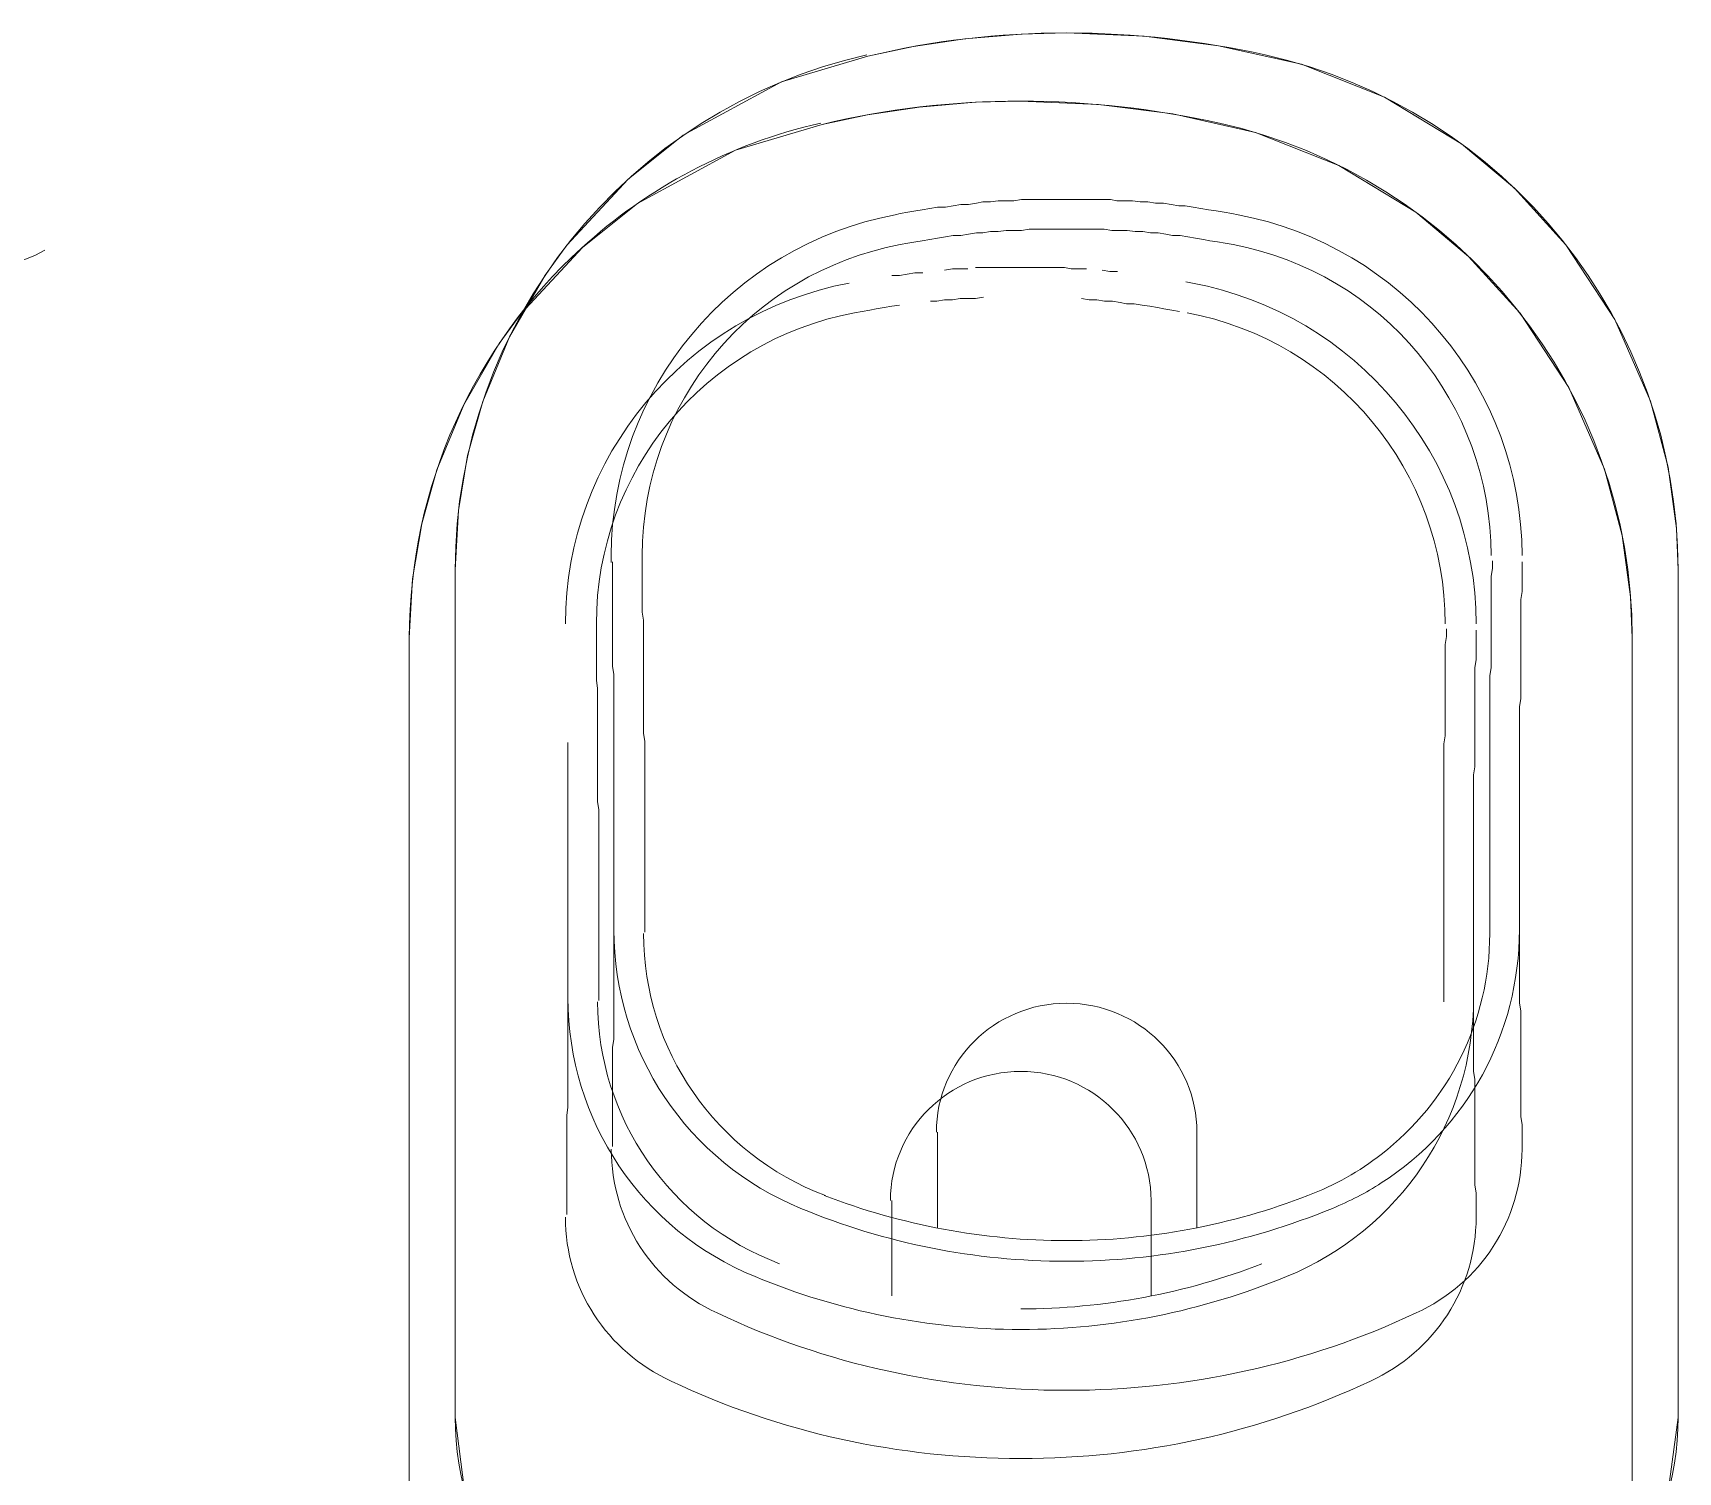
# Model space of a CAD drawing. Extents: x -14.2 to 52.3, y 3.7 to 90.9.
# Drawn here: x 41.79 to 42.33, y 16.828 to 17.3 of the extents above; entities that cross this region are included whole.
import ezdxf

# ---------------------------------------------------------------- set-up
doc = ezdxf.new("R2010")
doc.units = 0
doc.linetypes.add('limpo_PINI-PSG-PE-0102-LAZ-R00$0$IMPORT-IMPORT-DASHDOT', pattern=[1, 0.5, -0.25, 0, -0.25])
doc.layers.add('limpo_PINI-PSG-PE-0102-LAZ-R00$0$0-16', color=7, linetype='limpo_PINI-PSG-PE-0102-LAZ-R00$0$IMPORT-IMPORT-DASHDOT', lineweight=5, true_color=0x999999)
doc.layers.add('limpo_PINI-PSG-PE-0102-LAZ-R00$0$0-8', color=7, linetype='Continuous', lineweight=5, true_color=0x999999)
doc.layers.add('limpo_PINI-PSG-PE-0102-LAZ-R00$0$0-20', color=7, linetype='Continuous', lineweight=5)
doc.layers.add('limpo_PINI-PSG-PE-0102-LAZ-R00$0$LAYOUT_AMB_LAZ_dwg', color=8, linetype='Continuous', lineweight=5)
doc.layers.add('limpo_PINI-PSG-PE-0102-LAZ-R00$0$XR_ARQT', color=7, linetype='Continuous')
doc.layers.add('XR_ARQT', color=7, linetype='Continuous')

# ---------------------------------------------------------------- blocks, each defined once
blk = doc.blocks.new('limpo_PINI-PSG-PE-0102-LAZ-R00$0$LAZ GERAL - PNE_dwg-25011385-009 - PRE - PAV_ LAZER - GERAL')
at = {"layer": 'limpo_PINI-PSG-PE-0102-LAZ-R00$0$0-16'}
blk.add_ellipse((19.84749, -6.92302), major_axis=(-0.17232, 0.72994), ratio=1, dxfattribs=at)
at = {"layer": 'limpo_PINI-PSG-PE-0102-LAZ-R00$0$0-20', "flags": 128}
blk.add_lwpolyline([(20.30422, -8.00872), (20.30119, -7.98474), (20.30119, -7.70661), (20.30227, -7.68723), (20.30528, -7.66918), (20.31022, -7.65146), (20.31903, -7.63016), (20.33071, -7.61003), (20.33788, -7.60015), (20.35798, -7.57847), (20.37605, -7.5641), (20.40823, -7.54658), (20.43666, -7.53812), (20.4516, -7.53497), (20.46845, -7.53245), (20.48696, -7.53088), (20.50181, -7.5305), (20.52732, -7.5316), (20.5517, -7.53472), (20.57888, -7.5408), (20.60619, -7.55157), (20.63148, -7.56694), (20.64881, -7.58145), (20.66568, -7.60004), (20.68171, -7.62449), (20.69341, -7.65129), (20.69922, -7.67302), (20.70198, -7.69312), (20.70251, -7.70661), (20.70251, -7.98474), (20.69914, -8.00984)], dxfattribs=at)
at = {"layer": 'limpo_PINI-PSG-PE-0102-LAZ-R00$0$0-8'}
for points in [[(20.43666, -7.53812), (20.45782, -7.53304), (20.47941, -7.5305), (20.50185, -7.5305)], [(20.56704, -7.5377), (20.64621, -7.55548), (20.70251, -7.62575), (20.70251, -7.70661)], [(20.47941, -7.58554), (20.47941, -7.58554), (20.47687, -7.58596), (20.47687, -7.58596)], [(20.48449, -7.58554), (20.48449, -7.58554), (20.47941, -7.58554), (20.47941, -7.58554)], [(20.48703, -7.58511), (20.48703, -7.58511), (20.48449, -7.58554), (20.48449, -7.58554)], [(20.50185, -7.58511), (20.50185, -7.58511), (20.48703, -7.58511), (20.48703, -7.58511)], [(20.51624, -7.58511), (20.51624, -7.58511), (20.50185, -7.58511), (20.50185, -7.58511)], [(20.51836, -7.58554), (20.51836, -7.58554), (20.51624, -7.58511), (20.51624, -7.58511)], [(20.52344, -7.58554), (20.52344, -7.58554), (20.51836, -7.58554), (20.51836, -7.58554)], [(20.52598, -7.58596), (20.52598, -7.58596), (20.52344, -7.58554), (20.52344, -7.58554)], [(20.44724, -7.58977), (20.44724, -7.58977), (20.44555, -7.59019), (20.44555, -7.59019)], [(20.44978, -7.58935), (20.44978, -7.58935), (20.44724, -7.58977), (20.44724, -7.58977)], [(20.45232, -7.58892), (20.45232, -7.58892), (20.44978, -7.58935), (20.44978, -7.58935)], [(20.45444, -7.5885), (20.45444, -7.5885), (20.45232, -7.58892), (20.45232, -7.58892)], [(20.45698, -7.58808), (20.45698, -7.58808), (20.45444, -7.5885), (20.45444, -7.5885)], [(20.45952, -7.58765), (20.45952, -7.58765), (20.45698, -7.58808), (20.45698, -7.58808)], [(20.46206, -7.58765), (20.46206, -7.58765), (20.45952, -7.58765), (20.45952, -7.58765)], [(20.4646, -7.58723), (20.4646, -7.58723), (20.46206, -7.58765), (20.46206, -7.58765)], [(20.46714, -7.58681), (20.46714, -7.58681), (20.4646, -7.58723), (20.4646, -7.58723)], [(20.46968, -7.58681), (20.46968, -7.58681), (20.46714, -7.58681), (20.46714, -7.58681)], [(20.47222, -7.58638), (20.47222, -7.58638), (20.46968, -7.58681), (20.46968, -7.58681)], [(20.47433, -7.58596), (20.47433, -7.58596), (20.47222, -7.58638), (20.47222, -7.58638)], [(20.47687, -7.58596), (20.47687, -7.58596), (20.47433, -7.58596), (20.47433, -7.58596)], [(20.52852, -7.58596), (20.52852, -7.58596), (20.52598, -7.58596), (20.52598, -7.58596)], [(20.53106, -7.58638), (20.53106, -7.58638), (20.52852, -7.58596), (20.52852, -7.58596)], [(20.5336, -7.58638), (20.5336, -7.58638), (20.53106, -7.58638), (20.53106, -7.58638)], [(20.53614, -7.58681), (20.53614, -7.58681), (20.5336, -7.58638), (20.5336, -7.58638)], [(20.53868, -7.58723), (20.53868, -7.58723), (20.53614, -7.58681), (20.53614, -7.58681)], [(20.5408, -7.58723), (20.5408, -7.58723), (20.53868, -7.58723), (20.53868, -7.58723)], [(20.54334, -7.58765), (20.54334, -7.58765), (20.5408, -7.58723), (20.5408, -7.58723)], [(20.54588, -7.58808), (20.54588, -7.58808), (20.54334, -7.58765), (20.54334, -7.58765)], [(20.54842, -7.5885), (20.54842, -7.5885), (20.54588, -7.58808), (20.54588, -7.58808)], [(20.55096, -7.58892), (20.55096, -7.58892), (20.54842, -7.5885), (20.54842, -7.5885)], [(20.5535, -7.58935), (20.5535, -7.58935), (20.55096, -7.58892), (20.55096, -7.58892)], [(20.55604, -7.58977), (20.55604, -7.58977), (20.5535, -7.58935), (20.5535, -7.58935)], [(20.55815, -7.59019), (20.55815, -7.59019), (20.55604, -7.58977), (20.55604, -7.58977)], [(20.55815, -7.59019), (20.61192, -7.60035), (20.65129, -7.64734), (20.65129, -7.70195)], [(20.47222, -7.59612), (20.47222, -7.59612), (20.46968, -7.59654), (20.46968, -7.59654)], [(20.47433, -7.59612), (20.47433, -7.59612), (20.47222, -7.59612), (20.47222, -7.59612)], [(20.47687, -7.5957), (20.47687, -7.5957), (20.47433, -7.59612), (20.47433, -7.59612)], [(20.47941, -7.5957), (20.47941, -7.5957), (20.47687, -7.5957), (20.47687, -7.5957)], [(20.48195, -7.59527), (20.48195, -7.59527), (20.47941, -7.5957), (20.47941, -7.5957)], [(20.48703, -7.59527), (20.48703, -7.59527), (20.48195, -7.59527), (20.48195, -7.59527)], [(20.48957, -7.59485), (20.48957, -7.59485), (20.48703, -7.59527), (20.48703, -7.59527)], [(20.50185, -7.59485), (20.50185, -7.59485), (20.48957, -7.59485), (20.48957, -7.59485)], [(20.51413, -7.59485), (20.51413, -7.59485), (20.50185, -7.59485), (20.50185, -7.59485)], [(20.51667, -7.59527), (20.51667, -7.59527), (20.51413, -7.59485), (20.51413, -7.59485)], [(20.52175, -7.59527), (20.52175, -7.59527), (20.51667, -7.59527), (20.51667, -7.59527)], [(20.52429, -7.5957), (20.52429, -7.5957), (20.52175, -7.59527), (20.52175, -7.59527)], [(20.52683, -7.5957), (20.52683, -7.5957), (20.52429, -7.5957), (20.52429, -7.5957)], [(20.52937, -7.59612), (20.52937, -7.59612), (20.52683, -7.5957), (20.52683, -7.5957)], [(20.53191, -7.59612), (20.53191, -7.59612), (20.52937, -7.59612), (20.52937, -7.59612)], [(20.53445, -7.59654), (20.53445, -7.59654), (20.53191, -7.59612), (20.53191, -7.59612)], [(20.44978, -7.59951), (20.44978, -7.59951), (20.44724, -7.59993), (20.44724, -7.59993)], [(20.45232, -7.59908), (20.45232, -7.59908), (20.44978, -7.59951), (20.44978, -7.59951)], [(20.45444, -7.59866), (20.45444, -7.59866), (20.45232, -7.59908), (20.45232, -7.59908)], [(20.45698, -7.59824), (20.45698, -7.59824), (20.45444, -7.59866), (20.45444, -7.59866)], [(20.45952, -7.59781), (20.45952, -7.59781), (20.45698, -7.59824), (20.45698, -7.59824)], [(20.46206, -7.59739), (20.46206, -7.59739), (20.45952, -7.59781), (20.45952, -7.59781)], [(20.4646, -7.59697), (20.4646, -7.59697), (20.46206, -7.59739), (20.46206, -7.59739)], [(20.46714, -7.59697), (20.46714, -7.59697), (20.4646, -7.59697), (20.4646, -7.59697)], [(20.46968, -7.59654), (20.46968, -7.59654), (20.46714, -7.59697), (20.46714, -7.59697)], [(20.53656, -7.59697), (20.53656, -7.59697), (20.53445, -7.59654), (20.53445, -7.59654)], [(20.5391, -7.59697), (20.5391, -7.59697), (20.53656, -7.59697), (20.53656, -7.59697)], [(20.54164, -7.59739), (20.54164, -7.59739), (20.5391, -7.59697), (20.5391, -7.59697)], [(20.54418, -7.59781), (20.54418, -7.59781), (20.54164, -7.59739), (20.54164, -7.59739)], [(20.54672, -7.59824), (20.54672, -7.59824), (20.54418, -7.59781), (20.54418, -7.59781)], [(20.54884, -7.59866), (20.54884, -7.59866), (20.54672, -7.59824), (20.54672, -7.59824)], [(20.55138, -7.59908), (20.55138, -7.59908), (20.54884, -7.59866), (20.54884, -7.59866)], [(20.55392, -7.59951), (20.55392, -7.59951), (20.55138, -7.59908), (20.55138, -7.59908)], [(20.55646, -7.59993), (20.55646, -7.59993), (20.55392, -7.59951), (20.55392, -7.59951)], [(20.55646, -7.59993), (20.60557, -7.60924), (20.64113, -7.652), (20.64113, -7.70195)], [(20.35241, -7.70407), (20.35241, -7.70449), (20.35241, -7.70407), (20.35241, -7.70195)], [(20.35284, -7.73836), (20.35284, -7.73836), (20.35284, -7.70407), (20.35284, -7.70407)], [(20.36257, -7.70365), (20.36257, -7.70449), (20.36257, -7.70365), (20.36257, -7.70195)], [(20.36257, -7.72058), (20.36257, -7.72058), (20.36257, -7.70365), (20.36257, -7.70365)], [(20.64155, -7.70365), (20.64155, -7.70365), (20.64155, -7.70619), (20.64155, -7.70619)], [(20.65129, -7.70407), (20.65129, -7.70407), (20.65129, -7.71381), (20.65129, -7.71381)], [(20.30119, -7.70703), (20.30119, -7.70957), (20.30119, -7.70957), (20.30119, -7.70661)], [(20.30119, -7.70661), (20.30119, -7.70661), (20.30119, -7.98474), (20.30119, -7.98474)], [(20.64155, -7.70619), (20.64155, -7.70619), (20.64113, -7.70873), (20.64113, -7.70873)], [(20.64113, -7.70873), (20.64113, -7.70873), (20.64113, -7.73878), (20.64113, -7.73878)], [(20.70251, -7.70661), (20.70251, -7.70661), (20.70251, -7.98474), (20.70251, -7.98474)], [(20.65129, -7.71381), (20.65129, -7.71381), (20.65086, -7.71635), (20.65086, -7.71635)], [(20.65086, -7.71635), (20.65086, -7.71635), (20.65086, -7.74894), (20.65086, -7.74894)], [(20.363, -7.72312), (20.363, -7.72312), (20.36257, -7.72058), (20.36257, -7.72058)], [(20.363, -7.76037), (20.363, -7.76037), (20.363, -7.72312), (20.363, -7.72312)], [(20.35326, -7.7409), (20.35326, -7.7409), (20.35284, -7.73836), (20.35284, -7.73836)], [(20.35326, -7.8607), (20.35326, -7.8607), (20.35326, -7.7409), (20.35326, -7.7409)], [(20.64113, -7.73878), (20.64113, -7.73878), (20.6407, -7.74132), (20.6407, -7.74132)], [(20.6407, -7.74132), (20.6407, -7.74132), (20.6407, -7.82557), (20.6407, -7.82557)], [(20.65086, -7.74894), (20.65086, -7.74894), (20.65044, -7.75148), (20.65044, -7.75148)], [(20.65044, -7.75148), (20.65044, -7.75148), (20.65044, -7.84885), (20.65044, -7.84885)], [(20.36342, -7.76291), (20.36342, -7.76291), (20.363, -7.76037), (20.363, -7.76037)], [(20.36342, -7.82557), (20.36342, -7.82557), (20.36342, -7.76291), (20.36342, -7.76291)], [(20.65044, -7.8243), (20.65044, -7.82303), (20.65044, -7.82303), (20.65044, -7.82472)], [(20.41464, -7.91616), (20.37739, -7.90092), (20.35326, -7.86494), (20.35326, -7.82472)], [(20.42269, -7.91193), (20.3867, -7.89838), (20.363, -7.86409), (20.363, -7.82599)], [(20.6407, -7.82557), (20.6407, -7.8243), (20.6407, -7.8243), (20.6407, -7.82599)], [(20.45909, -7.89118), (20.45909, -7.8679), (20.47814, -7.84885), (20.50185, -7.84885)], [(20.65044, -7.84885), (20.65044, -7.84885), (20.65086, -7.85139), (20.65086, -7.85139)], [(20.65086, -7.85139), (20.65086, -7.85139), (20.65086, -7.8861), (20.65086, -7.8861)], [(20.35284, -7.86324), (20.35284, -7.86324), (20.35326, -7.8607), (20.35326, -7.8607)], [(20.35284, -7.89584), (20.35284, -7.89584), (20.35284, -7.86324), (20.35284, -7.86324)], [(20.65086, -7.8861), (20.65086, -7.8861), (20.65129, -7.88864), (20.65129, -7.88864)], [(20.45952, -7.92251), (20.45952, -7.92251), (20.45952, -7.89118), (20.45952, -7.89118)], [(20.54461, -7.92251), (20.54461, -7.92251), (20.54461, -7.89118), (20.54461, -7.89118)], [(20.65129, -7.88864), (20.65129, -7.88864), (20.65129, -7.89584), (20.65129, -7.89584)], [(20.38713, -7.95045), (20.36596, -7.94071), (20.35241, -7.91997), (20.35241, -7.89669)], [(20.60512, -7.89845), (20.59794, -7.90403), (20.58984, -7.9086), (20.58101, -7.91193)], [(20.65129, -7.89584), (20.65129, -7.89542), (20.65129, -7.89584), (20.65129, -7.89669)], [(20.60512, -7.90781), (20.6001, -7.91104), (20.59473, -7.91384), (20.58906, -7.91616)], [(20.50185, -7.92674), (20.47476, -7.92674), (20.44766, -7.92166), (20.42226, -7.91193)], [(20.58101, -7.91193), (20.55604, -7.92166), (20.52894, -7.92674), (20.50185, -7.92674)], [(20.50185, -7.93352), (20.47179, -7.93352), (20.44216, -7.92759), (20.41464, -7.91616)], [(20.58906, -7.91616), (20.56112, -7.92759), (20.53191, -7.93352), (20.50185, -7.93352)], [(20.50185, -7.97585), (20.46206, -7.97585), (20.42269, -7.96738), (20.38713, -7.95045)], [(20.61657, -7.95045), (20.58059, -7.96738), (20.54164, -7.97585), (20.50185, -7.97585)], [(20.36511, -8.07449), (20.32701, -8.06136), (20.30119, -8.02538), (20.30119, -7.98474)]]:
    blk.add_open_spline(points, degree=3, dxfattribs=at)
for points, knots in [([(20.50185, -7.5305), (20.50185, -7.5305), (20.52429, -7.5305), (20.54588, -7.53304), (20.56704, -7.5377)], [0.3333333, 0.3333333, 0.3333333, 0.3333333, 0.3333333, 1, 1, 1, 1]), ([(20.30119, -7.70661), (20.30119, -7.70661), (20.30119, -7.62575), (20.35749, -7.55548), (20.43623, -7.5377)], [0.3333333, 0.3333333, 0.3333333, 0.3333333, 0.3333333, 1, 1, 1, 1]), ([(20.35241, -7.70195), (20.35241, -7.70195), (20.35241, -7.64734), (20.39178, -7.60035), (20.44555, -7.59019)], [0.3333333, 0.3333333, 0.3333333, 0.3333333, 0.3333333, 1, 1, 1, 1]), ([(20.36257, -7.70195), (20.36257, -7.70195), (20.36257, -7.652), (20.39813, -7.60924), (20.44724, -7.59993)], [0.3333333, 0.3333333, 0.3333333, 0.3333333, 0.3333333, 1, 1, 1, 1]), ([(20.65044, -7.82472), (20.65044, -7.82472), (20.65044, -7.85881), (20.6331, -7.88986), (20.60512, -7.90781)], [0.3333333, 0.3333333, 0.3333333, 0.3333333, 0.3333333, 0.8984809, 0.8984809, 0.8984809, 0.8984809]), ([(20.6407, -7.82599), (20.6407, -7.82599), (20.6407, -7.85474), (20.62721, -7.88132), (20.60512, -7.89845)], [0.3333333, 0.3333333, 0.3333333, 0.3333333, 0.3333333, 0.8363461, 0.8363461, 0.8363461, 0.8363461]), ([(20.50185, -7.84885), (20.50185, -7.84885), (20.52556, -7.84885), (20.54461, -7.8679), (20.54461, -7.89118)], [0.3333333, 0.3333333, 0.3333333, 0.3333333, 0.3333333, 1, 1, 1, 1]), ([(20.65129, -7.89669), (20.65129, -7.89669), (20.65129, -7.91997), (20.63774, -7.94071), (20.61657, -7.95045)], [0.3333333, 0.3333333, 0.3333333, 0.3333333, 0.3333333, 1, 1, 1, 1]), ([(20.70251, -7.98474), (20.70251, -7.98474), (20.70251, -8.02538), (20.67669, -8.06136), (20.63859, -8.07449)], [0.3333333, 0.3333333, 0.3333333, 0.3333333, 0.3333333, 1, 1, 1, 1])]:
    blk.add_open_spline(points, degree=3, knots=knots, dxfattribs=at)
blk = doc.blocks.new('limpo_PINI-PSG-PE-0102-LAZ-R00$0$LAYOUT_AMB_LAZ_dwg-2867451-5PPE_008_LAZER__P_A_0_09_')
at = {"color": 9, "lineweight": 5, "flags": 128}
blk.add_lwpolyline([(50446.24, 11043.84), (50446.24, 11321.97), (50447.32, 11341.35), (50450.33, 11359.39), (50455.27, 11377.11), (50464.08, 11398.42), (50475.76, 11418.55), (50482.93, 11428.42), (50503.03, 11450.11), (50521.1, 11464.47), (50553.28, 11482), (50581.7, 11490.45), (50596.65, 11493.6), (50613.5, 11496.13), (50632.01, 11497.69), (50646.86, 11498.07), (50672.37, 11496.98), (50696.75, 11493.86), (50723.93, 11487.78), (50751.24, 11477.01), (50776.52, 11461.64), (50793.86, 11447.13), (50810.73, 11428.54), (50826.76, 11404.09), (50838.45, 11377.29), (50844.26, 11355.56), (50847.03, 11335.45), (50847.56, 11321.97), (50847.56, 11043.84)], dxfattribs=at)
at = {"color": 9, "lineweight": 5}
for points in [[(50581.7, 11490.45), (50602.87, 11495.53), (50624.46, 11498.07), (50646.9, 11498.07)], [(50502.74, 11449.85), (50524.39, 11469.63), (50551.2, 11484.08), (50581.28, 11490.88)], [(50712.09, 11490.88), (50791.25, 11473.1), (50847.56, 11402.82), (50847.56, 11321.97)], [(50607.1, 11440.92), (50607.1, 11440.92), (50604.56, 11440.92), (50604.56, 11440.92)], [(50609.64, 11441.35), (50609.64, 11441.35), (50607.1, 11440.92), (50607.1, 11440.92)], [(50612.18, 11441.77), (50612.18, 11441.77), (50609.64, 11441.35), (50609.64, 11441.35)], [(50614.72, 11441.77), (50614.72, 11441.77), (50612.18, 11441.77), (50612.18, 11441.77)], [(50624.46, 11443.04), (50624.46, 11443.04), (50621.92, 11442.62), (50621.92, 11442.62)], [(50629.54, 11443.04), (50629.54, 11443.04), (50624.46, 11443.04), (50624.46, 11443.04)], [(50646.9, 11443.46), (50646.9, 11443.46), (50632.08, 11443.46), (50632.08, 11443.46)], [(50661.29, 11443.46), (50661.29, 11443.46), (50646.9, 11443.46), (50646.9, 11443.46)], [(50663.41, 11443.04), (50663.41, 11443.04), (50661.29, 11443.46), (50661.29, 11443.46)], [(50668.49, 11443.04), (50668.49, 11443.04), (50663.41, 11443.04), (50663.41, 11443.04)], [(50676.11, 11442.19), (50676.11, 11442.19), (50673.57, 11442.62), (50673.57, 11442.62)], [(50678.65, 11442.19), (50678.65, 11442.19), (50676.11, 11442.19), (50676.11, 11442.19)], [(50703.2, 11438.38), (50703.2, 11438.38), (50701.08, 11438.81), (50701.08, 11438.81)], [(50703.2, 11438.38), (50756.96, 11428.22), (50796.33, 11381.23), (50796.33, 11326.62)], [(50599.48, 11429.92), (50599.48, 11429.92), (50597.37, 11429.49), (50597.37, 11429.49)], [(50602.02, 11430.34), (50602.02, 11430.34), (50599.48, 11429.92), (50599.48, 11429.92)], [(50604.56, 11430.76), (50604.56, 11430.76), (50602.02, 11430.34), (50602.02, 11430.34)], [(50607.1, 11431.19), (50607.1, 11431.19), (50604.56, 11430.76), (50604.56, 11430.76)], [(50619.38, 11432.46), (50619.38, 11432.46), (50617.26, 11432.46), (50617.26, 11432.46)], [(50621.92, 11432.88), (50621.92, 11432.88), (50619.38, 11432.46), (50619.38, 11432.46)], [(50624.46, 11432.88), (50624.46, 11432.88), (50621.92, 11432.88), (50621.92, 11432.88)], [(50627, 11433.3), (50627, 11433.3), (50624.46, 11432.88), (50624.46, 11432.88)], [(50632.08, 11433.3), (50632.08, 11433.3), (50627, 11433.3), (50627, 11433.3)], [(50634.62, 11433.73), (50634.62, 11433.73), (50632.08, 11433.3), (50632.08, 11433.3)], [(50669.33, 11432.88), (50669.33, 11432.88), (50666.79, 11433.3), (50666.79, 11433.3)], [(50671.87, 11432.88), (50671.87, 11432.88), (50669.33, 11432.88), (50669.33, 11432.88)], [(50674.41, 11432.46), (50674.41, 11432.46), (50671.87, 11432.88), (50671.87, 11432.88)], [(50676.95, 11432.46), (50676.95, 11432.46), (50674.41, 11432.46), (50674.41, 11432.46)], [(50679.49, 11432.03), (50679.49, 11432.03), (50676.95, 11432.46), (50676.95, 11432.46)], [(50681.61, 11431.61), (50681.61, 11431.61), (50679.49, 11432.03), (50679.49, 11432.03)], [(50684.15, 11431.61), (50684.15, 11431.61), (50681.61, 11431.61), (50681.61, 11431.61)], [(50686.69, 11431.19), (50686.69, 11431.19), (50684.15, 11431.61), (50684.15, 11431.61)], [(50689.23, 11430.76), (50689.23, 11430.76), (50686.69, 11431.19), (50686.69, 11431.19)], [(50691.77, 11430.34), (50691.77, 11430.34), (50689.23, 11430.76), (50689.23, 11430.76)], [(50693.89, 11429.92), (50693.89, 11429.92), (50691.77, 11430.34), (50691.77, 11430.34)], [(50696.43, 11429.49), (50696.43, 11429.49), (50693.89, 11429.92), (50693.89, 11429.92)], [(50594.83, 11429.07), (50594.83, 11429.07), (50592.29, 11428.65), (50592.29, 11428.65)], [(50597.37, 11429.49), (50597.37, 11429.49), (50594.83, 11429.07), (50594.83, 11429.07)], [(50698.97, 11429.07), (50698.97, 11429.07), (50696.43, 11429.49), (50696.43, 11429.49)], [(50701.51, 11428.65), (50750.61, 11419.33), (50786.17, 11376.58), (50786.17, 11326.62)], [(50446.24, 11321.97), (50446.24, 11321.97), (50446.24, 11043.84), (50446.24, 11043.84)], [(50446.24, 11321.54), (50446.24, 11319), (50446.24, 11319), (50446.24, 11321.97)], [(50507.62, 11324.93), (50507.62, 11324.08), (50507.62, 11324.93), (50507.62, 11326.62)], [(50507.62, 11308), (50507.62, 11308), (50507.62, 11324.93), (50507.62, 11324.93)], [(50786.6, 11322.39), (50786.6, 11322.39), (50786.17, 11319.85), (50786.17, 11319.85)], [(50786.6, 11324.93), (50786.6, 11324.93), (50786.6, 11322.39), (50786.6, 11322.39)], [(50796.33, 11324.51), (50796.33, 11324.51), (50796.33, 11314.77), (50796.33, 11314.77)], [(50847.56, 11321.97), (50847.56, 11321.97), (50847.56, 11043.84), (50847.56, 11043.84)], [(50786.17, 11319.85), (50786.17, 11319.85), (50786.17, 11289.79), (50786.17, 11289.79)], [(50796.33, 11314.77), (50796.33, 11314.77), (50795.91, 11312.23), (50795.91, 11312.23)], [(50795.91, 11312.23), (50795.91, 11312.23), (50795.91, 11279.63), (50795.91, 11279.63)], [(50508.04, 11305.46), (50508.04, 11305.46), (50507.62, 11308), (50507.62, 11308)], [(50508.04, 11268.2), (50508.04, 11268.2), (50508.04, 11305.46), (50508.04, 11305.46)], [(50786.17, 11289.79), (50786.17, 11289.79), (50785.75, 11287.25), (50785.75, 11287.25)], [(50498.31, 11167.87), (50498.31, 11167.87), (50498.31, 11287.68), (50498.31, 11287.68)], [(50785.75, 11287.25), (50785.75, 11287.25), (50785.75, 11203.01), (50785.75, 11203.01)], [(50795.91, 11279.63), (50795.91, 11279.63), (50795.49, 11277.09), (50795.49, 11277.09)], [(50795.49, 11277.09), (50795.49, 11277.09), (50795.49, 11179.73), (50795.49, 11179.73)], [(50508.47, 11265.66), (50508.47, 11265.66), (50508.04, 11268.2), (50508.04, 11268.2)], [(50508.47, 11203.01), (50508.47, 11203.01), (50508.47, 11265.66), (50508.47, 11265.66)], [(50559.69, 11112.42), (50522.44, 11127.66), (50498.31, 11163.64), (50498.31, 11203.86)], [(50785.75, 11203.01), (50785.75, 11204.28), (50785.75, 11204.28), (50785.75, 11202.59)], [(50567.73, 11116.65), (50531.75, 11130.2), (50508.04, 11164.49), (50508.04, 11202.59)], [(50604.14, 11137.39), (50604.14, 11160.68), (50623.19, 11179.73), (50646.9, 11179.73)], [(50795.49, 11179.73), (50795.49, 11179.73), (50795.91, 11177.19), (50795.91, 11177.19)], [(50795.91, 11177.19), (50795.91, 11177.19), (50795.91, 11142.47), (50795.91, 11142.47)], [(50497.88, 11165.33), (50497.88, 11165.33), (50498.31, 11167.87), (50498.31, 11167.87)], [(50497.88, 11132.74), (50497.88, 11132.74), (50497.88, 11165.33), (50497.88, 11165.33)], [(50795.91, 11142.47), (50795.91, 11142.47), (50796.33, 11139.93), (50796.33, 11139.93)], [(50796.33, 11139.93), (50796.33, 11139.93), (50796.33, 11132.74), (50796.33, 11132.74)], [(50604.56, 11106.07), (50604.56, 11106.07), (50604.56, 11137.39), (50604.56, 11137.39)], [(50689.65, 11106.07), (50689.65, 11106.07), (50689.65, 11137.39), (50689.65, 11137.39)], [(50796.33, 11132.74), (50796.33, 11133.16), (50796.33, 11132.74), (50796.33, 11131.89)], [(50532.17, 11078.13), (50511.01, 11087.86), (50497.46, 11108.61), (50497.46, 11131.89)], [(50726.06, 11116.65), (50701.08, 11106.91), (50673.99, 11101.83), (50646.9, 11101.83)], [(50646.9, 11095.06), (50616.84, 11095.06), (50587.21, 11100.99), (50559.69, 11112.42)], [(50734.1, 11112.42), (50706.16, 11100.99), (50676.95, 11095.06), (50646.9, 11095.06)], [(50646.9, 11052.73), (50607.1, 11052.73), (50567.73, 11061.19), (50532.17, 11078.13)], [(50761.62, 11078.13), (50725.64, 11061.19), (50686.69, 11052.73), (50646.9, 11052.73)]]:
    blk.add_open_spline(points, degree=3, dxfattribs=at)
for points, knots in [([(50646.9, 11498.07), (50646.9, 11498.07), (50669.33, 11498.07), (50690.92, 11495.53), (50712.09, 11490.88)], [0.3333333, 0.3333333, 0.3333333, 0.3333333, 0.3333333, 1, 1, 1, 1]), ([(50446.24, 11321.97), (50446.24, 11321.97), (50446.24, 11371.93), (50467.74, 11417.85), (50502.74, 11449.85)], [0.3333333, 0.3333333, 0.3333333, 0.3333333, 0.3333333, 0.7452934, 0.7452934, 0.7452934, 0.7452934]), ([(50497.46, 11326.62), (50497.46, 11326.62), (50497.46, 11381.23), (50536.83, 11428.22), (50590.59, 11438.38)], [0.3333333, 0.3333333, 0.3333333, 0.3333333, 0.3333333, 1, 1, 1, 1]), ([(50507.62, 11326.62), (50507.62, 11326.62), (50507.62, 11376.58), (50543.18, 11419.33), (50592.29, 11428.65)], [0.3333333, 0.3333333, 0.3333333, 0.3333333, 0.3333333, 1, 1, 1, 1]), ([(50795.49, 11203.86), (50795.49, 11203.86), (50795.49, 11163.64), (50771.36, 11127.66), (50734.1, 11112.42)], [0.3333333, 0.3333333, 0.3333333, 0.3333333, 0.3333333, 1, 1, 1, 1]), ([(50646.9, 11179.73), (50646.9, 11179.73), (50670.6, 11179.73), (50689.65, 11160.68), (50689.65, 11137.39)], [0.3333333, 0.3333333, 0.3333333, 0.3333333, 0.3333333, 1, 1, 1, 1]), ([(50796.33, 11131.89), (50796.33, 11131.89), (50796.33, 11108.61), (50782.79, 11087.86), (50761.62, 11078.13)], [0.3333333, 0.3333333, 0.3333333, 0.3333333, 0.3333333, 1, 1, 1, 1])]:
    blk.add_open_spline(points, degree=3, knots=knots, dxfattribs=at)
blk = doc.blocks.new('limpo_PINI-PSG-PE-0102-LAZ-R00$0$A$C745163c0')
at = {"layer": 'limpo_PINI-PSG-PE-0102-LAZ-R00$0$LAYOUT_AMB_LAZ_dwg', "color": 9}
blk.add_blockref('limpo_PINI-PSG-PE-0102-LAZ-R00$0$LAYOUT_AMB_LAZ_dwg-2867451-5PPE_008_LAZER__P_A_0_09_', (-22615.15, -15829.56), dxfattribs=at)
blk = doc.blocks.new('limpo_PINI-PSG-PE-0102-LAZ-R00')
at = {"layer": 'limpo_PINI-PSG-PE-0102-LAZ-R00$0$XR_ARQT', "xscale": 0.001000000000038553, "yscale": 0.001000000000038553, "zscale": 0.001000000000038553}
blk.add_blockref('limpo_PINI-PSG-PE-0102-LAZ-R00$0$A$C745163c0', (14.12396, 21.59203), dxfattribs=at)
at = {"layer": 'limpo_PINI-PSG-PE-0102-LAZ-R00$0$XR_ARQT'}
blk.add_blockref('limpo_PINI-PSG-PE-0102-LAZ-R00$0$LAZ GERAL - PNE_dwg-25011385-009 - PRE - PAV_ LAZER - GERAL', (21.66891, 24.81343), dxfattribs=at)

msp = doc.modelspace()

# ---------------------------------------------------------------- block references
at = {"layer": 'XR_ARQT'}
msp.add_blockref('limpo_PINI-PSG-PE-0102-LAZ-R00', (-0.04177, 0.01702), dxfattribs=at)

doc.saveas('drawing.dxf')
